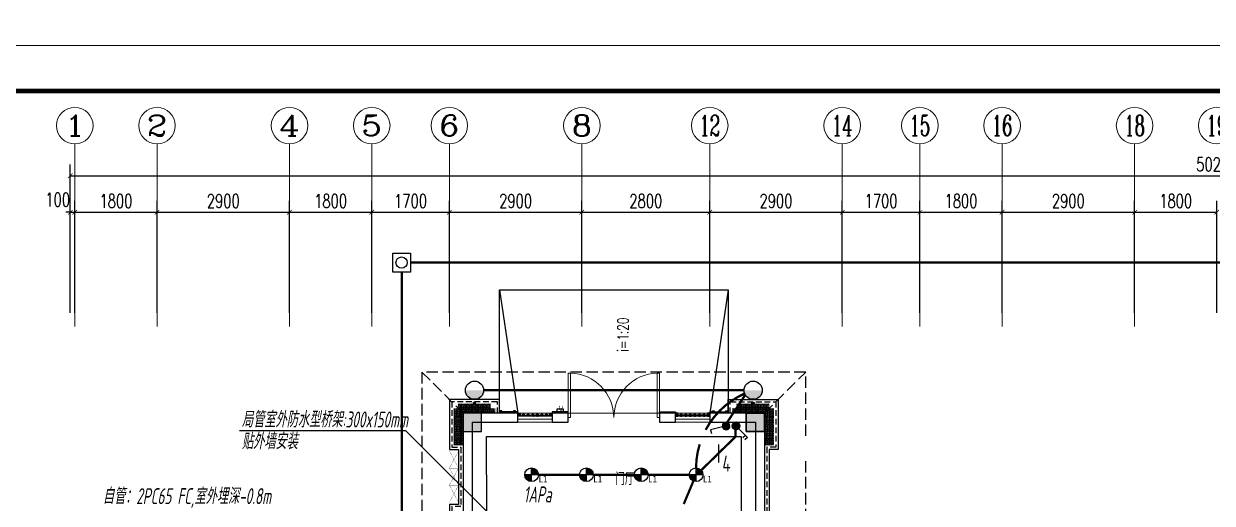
# Model space of a CAD drawing. Extents: x 3753737 to 4713801, y -857380 to 24339.
# Drawn here: x 4468131 to 4494149, y -699010 to -688502 of the extents above; entities that cross this region are included whole.
import ezdxf
from ezdxf.enums import TextEntityAlignment as Align

# ---------------------------------------------------------------- set-up
doc = ezdxf.new("R2010")
doc.units = 0
doc.header["$LTSCALE"] = 1000
doc.header["$MEASUREMENT"] = 0
doc.linetypes.add('DASH', pattern=[0.35, 0.25, -0.1])
doc.linetypes.add('HIDDEN', pattern=[0.375, 0.25, -0.125])
doc.layers.get('0').update_dxf_attribs({"linetype": 'CONTINUOUS'})
doc.layers.get('Defpoints').update_dxf_attribs({"linetype": 'CONTINUOUS'})
for name, color, linetype in [('!!DIM-动力', 7, 'CONTINUOUS'), ('!!电气', 1, 'CONTINUOUS'), ('A-EQPM-MECH', 191, 'CONTINUOUS'), ('A-标注', 1, 'CONTINUOUS'), ('DIM-照明', 7, 'CONTINUOUS'), ('E-天花灯具', 92, 'CONTINUOUS'), ('E-天花辅助2', 54, 'CONTINUOUS'), ('EQUIP-照明', 3, 'CONTINUOUS'), ('TEL_TEXT', 7, 'CONTINUOUS'), ('WALL', 252, 'CONTINUOUS'), ('WIRE-动力', 7, 'CONTINUOUS'), ('WIRE-照明', 2, 'CONTINUOUS'), ('修改标示', 212, 'CONTINUOUS'), ('卫生间', 6, 'CONTINUOUS'), ('看线', 185, 'CONTINUOUS'), ('立面', 73, 'CONTINUOUS'), ('立面-看线', 251, 'CONTINUOUS'), ('设备', 253, 'CONTINUOUS'), ('铝合金', 144, 'CONTINUOUS')]:
    doc.layers.add(name, color=color, linetype=linetype)
for name, color, linetype, lineweight in [('AXIS', 114, 'CONTINUOUS', 20), ('AXIS_TEXT', 7, 'CONTINUOUS', 20), ('PUB_HATCH', 8, 'CONTINUOUS', 9), ('PUB_TEXT', 7, 'CONTINUOUS', 20), ('WINDOW', 146, 'CONTINUOUS', 20), ('图框', 147, 'CONTINUOUS', 20)]:
    doc.layers.add(name, color=color, linetype=linetype, lineweight=lineweight)
doc.styles.add('_TCH_AXIS', font='COMPLEX', dxfattribs={"bigfont": 'GBCBIG'})
doc.styles.add('_TCH_DIM', font='SIMPLEX', dxfattribs={"bigfont": 'GBCBIG'})
doc.styles.add('_TCH_DIM_T3', font='SIMPLEX.shx', dxfattribs={"width": 0.705882, "bigfont": 'GBCBIG.shx'})
doc.styles.add('_TEL_DIM', font='SIMPLEX', dxfattribs={"width": 0.8, "height": 3.5, "bigfont": 'HZTXT'})
doc.styles.add('COMPLEX', font='COMPLEX')
doc.styles.add('HZTXT', font='gbeitc.shx', dxfattribs={"width": 0.8, "height": 400, "bigfont": 'hztxt.shx'})
doc.styles.get("Standard").update_dxf_attribs({"font": 'gbenor.shx', "bigfont": 'gbcbig.shx'})
doc.styles.add('黑体', font='simhei.ttf')
doc.linetypes.add('LED', pattern='A,0.5,-0.2,["LED",Standard,S=0.2,R=0,X=-0.2,Y=-0.1],-0.2', length=0.9)
doc.dimstyles.new('_TCH_ARCH&&100', dxfattribs={"dimtxt": 297.5, "dimasz": 100, "dimexe": 250, "dimexo": 300, "dimgap": 100, "dimtad": 1, "dimdec": 0, "dimzin": 0, "dimdsep": 46, "dimtxsty": '_TCH_DIM_T3', "dimblk": 'ARCHTICK', "dimcen": 0.09, "dimclrt": 7, "dimazin": 2, "dimtfac": 1, "dimtdec": 0, "dimtix": 1, "dimtmove": 2, "dimatfit": 3, "dimfxl": 1, "dimtolj": 1, "dimtzin": 0, "dimarcsym": 0})
pattern_1 = [(45, (-879550.0308, -779765.5013), (-2.24506403, 2.24506403), [])]
pattern_2 = [(45, (-879750.0308, -780835.0008), (-2.24506403, 2.24506403), [])]
pattern_3 = [(45, (-691492.517, -939480.5144), (-2.24506403, 2.24506403), [])]
pattern_4 = [(45, (-691392.517, -939480.5153), (-2.24506403, 2.24506403), [])]
pattern_5 = [(45, (-691292.517, -939480.5162), (-2.24506403, 2.24506403), [])]
pattern_6 = [(45, (-691192.517, -939480.517), (-2.24506403, 2.24506403), [])]
pattern_7 = [(45, (-691092.517, -939480.518), (-2.24506403, 2.24506403), [])]
pattern_8 = [(45, (-690992.517, -939480.519), (-2.24506403, 2.24506403), [])]
pattern_9 = [(45, (-691602.5177, -939480.5138), (-2.24506403, 2.24506403), [])]
pattern_10 = [(45, (-690902.5144, -939480.51), (-2.24506403, 2.24506403), [])]
pattern_11 = [(0, (-420517.216, -516416.725), (30.95625, 17.872595), [20.6375, -41.275]), (120, (-420517.216, -516416.725), (-30.9562463, 17.8726014), [20.6375, -41.275]), (60, (-420517.216, -516416.725), (3.7e-06, 35.7451964), [-41.275, 20.6375])]
pattern_12 = [(45, (-691542.282, -939480.3315), (-2.24506403, 2.24506403), [])]

# ---------------------------------------------------------------- blocks, each defined once
blk = doc.blocks.new('A$C148B7D8E')
at = {"layer": '卫生间', "color": 252, "linetype": 'DASH'}
for p, q in [((7700, 15400), (8600, 14500)), ((15200, 14500), (16100, 15400)), ((7300, 10800), (8200, 9900)), ((7700, 10800), (8600, 9900)), ((15200, 9900), (16100, 10800)), ((17000, 9900), (17900, 10800)), ((900, 10000), (1800, 9100)), ((7300, 10000), (8200, 9100)), ((17900, 10000), (17000, 9100)), ((24300, 10000), (23400, 9100)), ((-900, 9000), (0, 8100)), ((900, 9000), (1800, 8100)), ((24300, 9000), (23400, 8100)), ((-900, -900), (0, 0)), ((1750, -900), (2650, 0)), ((22550, 0), (23450, -900)), ((2650, -1200), (1750, -2100)), ((22550, -1200), (23450, -2100))]:
    blk.add_line(p, q, dxfattribs=at)
for points in [[(16100, 14000), (16100, 15400), (7700, 15400), (7700, 10800), (7300, 10800), (7300, 10000), (900, 10000), (900, 9000), (-900, 9000), (-900, -900), (1750, -900), (1750, -2100), (23450, -2100), (23450, -900), (25100, -900)], [(25100, 9000), (24300, 9000), (24300, 10000), (17900, 10000), (17900, 10800), (16100, 10800), (16100, 12200)]]:
    blk.add_lwpolyline(points, dxfattribs=at)
blk = doc.blocks.new('A$C028C60F5')
at = {"color": 252}
blk.add_lwpolyline([(400, 0), (0, 0), (0, -400), (400, -400)], close=True, dxfattribs=at)
at = {"layer": 'PUB_HATCH', "color": 252}
blk.add_solid([(0, -400), (400, -400), (0, 0), (400, 0)], dxfattribs=at)
blk = doc.blocks.new('A$C7D502F78')
at = {"layer": '修改标示', "ltscale": 2}
blk.add_lwpolyline([(-151, 197), (-11, 197), (-11, 142), (-151, 142)], close=True, dxfattribs=at)
at = {"layer": 'PUB_TEXT', "width": 0.6}
blk.add_text('V', height=175, dxfattribs=at).set_placement((-147, 99))
blk = doc.blocks.new('A$C3EFA6995')
for p in [(9700, 100), (9700, -2400), (15900, -2400)]:
    blk.add_blockref('A$C028C60F5', p)
at = {"xscale": -1}
blk.add_blockref('A$C028C60F5', (16300, 100), dxfattribs=at)
blk = doc.blocks.new('_ArchTick')
at = {"color": 0, "linetype": 'ByBlock', "const_width": 0.15}
blk.add_lwpolyline([(-0.5, -0.5), (0.5, 0.5)], dxfattribs=at)
blk = doc.blocks.new('*D607')
at = {"layer": 'AXIS', "color": 0, "lineweight": -2, "transparency": 16777216}
for p, q in [((-100, 17800), (-100, 21050)), ((50100, 17800), (50100, 21050)), ((-100, 20800), (50100, 20800))]:
    blk.add_line(p, q, dxfattribs=at)
at = {"layer": 'Defpoints', "color": 0, "transparency": 16777216}
for p in [(50100, 20800), (-100, 17500), (50100, 17500)]:
    blk.add_point(p, dxfattribs=at)
at = {"layer": 'AXIS', "color": 0, "lineweight": -2, "transparency": 16777216, "xscale": 100, "yscale": 100, "zscale": 100, "rotation": 180}
blk.add_blockref('_ArchTick', (-100, 20800), dxfattribs=at)
at = {"layer": 'AXIS', "color": 0, "lineweight": -2, "transparency": 16777216, "xscale": 100, "yscale": 100, "zscale": 100}
blk.add_blockref('_ArchTick', (50100, 20800), dxfattribs=at)
at = {"layer": 'AXIS', "color": 7, "transparency": 16777216, "insert": (25000, 21049), "char_height": 297.5, "attachment_point": 5, "style": '_TCH_DIM_T3'}
blk.add_mtext('\\A1;50200', dxfattribs=at)
blk = doc.blocks.new('*D608')
at = {"layer": 'AXIS', "color": 0, "lineweight": -2, "transparency": 16777216}
for p, q in [((-100, 17800), (-100, 20250)), ((0, 17800), (0, 20250)), ((-100, 20000), (-200, 20000)), ((-100, 20000), (0, 20000)), ((0, 20000), (100, 20000))]:
    blk.add_line(p, q, dxfattribs=at)
at = {"layer": 'Defpoints', "color": 0, "transparency": 16777216}
for p in [(0, 20000), (-100, 17500), (0, 17500)]:
    blk.add_point(p, dxfattribs=at)
at = {"layer": 'AXIS', "color": 0, "lineweight": -2, "transparency": 16777216, "xscale": 100, "yscale": 100, "zscale": 100}
blk.add_blockref('_ArchTick', (-100, 20000), dxfattribs=at)
at = {"layer": 'AXIS', "color": 0, "lineweight": -2, "transparency": 16777216, "xscale": 100, "yscale": 100, "zscale": 100, "rotation": 180}
blk.add_blockref('_ArchTick', (0, 20000), dxfattribs=at)
at = {"layer": 'AXIS', "color": 7, "transparency": 16777216, "insert": (-375, 20275), "char_height": 297.5, "attachment_point": 5, "style": '_TCH_DIM_T3'}
blk.add_mtext('\\A1;100', dxfattribs=at)
blk = doc.blocks.new('*D609')
at = {"layer": 'AXIS', "color": 0, "lineweight": -2, "transparency": 16777216}
for p, q in [((0, 17800), (0, 20250)), ((1800, 17800), (1800, 20250)), ((0, 20000), (1800, 20000))]:
    blk.add_line(p, q, dxfattribs=at)
at = {"layer": 'Defpoints', "color": 0, "transparency": 16777216}
for p in [(1800, 20000), (0, 17500), (1800, 17500)]:
    blk.add_point(p, dxfattribs=at)
at = {"layer": 'AXIS', "color": 0, "lineweight": -2, "transparency": 16777216, "xscale": 100, "yscale": 100, "zscale": 100, "rotation": 180}
blk.add_blockref('_ArchTick', (0, 20000), dxfattribs=at)
at = {"layer": 'AXIS', "color": 0, "lineweight": -2, "transparency": 16777216, "xscale": 100, "yscale": 100, "zscale": 100}
blk.add_blockref('_ArchTick', (1800, 20000), dxfattribs=at)
at = {"layer": 'AXIS', "color": 7, "transparency": 16777216, "insert": (900, 20249), "char_height": 297.5, "attachment_point": 5, "style": '_TCH_DIM_T3'}
blk.add_mtext('\\A1;1800', dxfattribs=at)
blk = doc.blocks.new('*D610')
at = {"layer": 'AXIS', "color": 0, "lineweight": -2, "transparency": 16777216}
for p, q in [((1800, 17800), (1800, 20250)), ((4700, 17800), (4700, 20250)), ((1800, 20000), (4700, 20000))]:
    blk.add_line(p, q, dxfattribs=at)
at = {"layer": 'Defpoints', "color": 0, "transparency": 16777216}
for p in [(4700, 20000), (1800, 17500), (4700, 17500)]:
    blk.add_point(p, dxfattribs=at)
at = {"layer": 'AXIS', "color": 0, "lineweight": -2, "transparency": 16777216, "xscale": 100, "yscale": 100, "zscale": 100, "rotation": 180}
blk.add_blockref('_ArchTick', (1800, 20000), dxfattribs=at)
at = {"layer": 'AXIS', "color": 0, "lineweight": -2, "transparency": 16777216, "xscale": 100, "yscale": 100, "zscale": 100}
blk.add_blockref('_ArchTick', (4700, 20000), dxfattribs=at)
at = {"layer": 'AXIS', "color": 7, "transparency": 16777216, "insert": (3250, 20249), "char_height": 297.5, "attachment_point": 5, "style": '_TCH_DIM_T3'}
blk.add_mtext('\\A1;2900', dxfattribs=at)
blk = doc.blocks.new('*D611')
at = {"layer": 'AXIS', "color": 0, "lineweight": -2, "transparency": 16777216}
for p, q in [((4700, 17800), (4700, 20250)), ((6500, 17800), (6500, 20250)), ((4700, 20000), (6500, 20000))]:
    blk.add_line(p, q, dxfattribs=at)
at = {"layer": 'Defpoints', "color": 0, "transparency": 16777216}
for p in [(6500, 20000), (4700, 17500), (6500, 17500)]:
    blk.add_point(p, dxfattribs=at)
at = {"layer": 'AXIS', "color": 0, "lineweight": -2, "transparency": 16777216, "xscale": 100, "yscale": 100, "zscale": 100, "rotation": 180}
blk.add_blockref('_ArchTick', (4700, 20000), dxfattribs=at)
at = {"layer": 'AXIS', "color": 0, "lineweight": -2, "transparency": 16777216, "xscale": 100, "yscale": 100, "zscale": 100}
blk.add_blockref('_ArchTick', (6500, 20000), dxfattribs=at)
at = {"layer": 'AXIS', "color": 7, "transparency": 16777216, "insert": (5600, 20249), "char_height": 297.5, "attachment_point": 5, "style": '_TCH_DIM_T3'}
blk.add_mtext('\\A1;1800', dxfattribs=at)
blk = doc.blocks.new('*D612')
at = {"layer": 'AXIS', "color": 0, "lineweight": -2, "transparency": 16777216}
for p, q in [((6500, 17800), (6500, 20250)), ((8200, 17800), (8200, 20250)), ((6500, 20000), (8200, 20000))]:
    blk.add_line(p, q, dxfattribs=at)
at = {"layer": 'Defpoints', "color": 0, "transparency": 16777216}
for p in [(8200, 20000), (6500, 17500), (8200, 17500)]:
    blk.add_point(p, dxfattribs=at)
at = {"layer": 'AXIS', "color": 0, "lineweight": -2, "transparency": 16777216, "xscale": 100, "yscale": 100, "zscale": 100, "rotation": 180}
blk.add_blockref('_ArchTick', (6500, 20000), dxfattribs=at)
at = {"layer": 'AXIS', "color": 0, "lineweight": -2, "transparency": 16777216, "xscale": 100, "yscale": 100, "zscale": 100}
blk.add_blockref('_ArchTick', (8200, 20000), dxfattribs=at)
at = {"layer": 'AXIS', "color": 7, "transparency": 16777216, "insert": (7350, 20249), "char_height": 297.5, "attachment_point": 5, "style": '_TCH_DIM_T3'}
blk.add_mtext('\\A1;1700', dxfattribs=at)
blk = doc.blocks.new('*D613')
at = {"layer": 'AXIS', "color": 0, "lineweight": -2, "transparency": 16777216}
for p, q in [((8200, 17800), (8200, 20250)), ((11100, 17800), (11100, 20250)), ((8200, 20000), (11100, 20000))]:
    blk.add_line(p, q, dxfattribs=at)
at = {"layer": 'Defpoints', "color": 0, "transparency": 16777216}
for p in [(11100, 20000), (8200, 17500), (11100, 17500)]:
    blk.add_point(p, dxfattribs=at)
at = {"layer": 'AXIS', "color": 0, "lineweight": -2, "transparency": 16777216, "xscale": 100, "yscale": 100, "zscale": 100, "rotation": 180}
blk.add_blockref('_ArchTick', (8200, 20000), dxfattribs=at)
at = {"layer": 'AXIS', "color": 0, "lineweight": -2, "transparency": 16777216, "xscale": 100, "yscale": 100, "zscale": 100}
blk.add_blockref('_ArchTick', (11100, 20000), dxfattribs=at)
at = {"layer": 'AXIS', "color": 7, "transparency": 16777216, "insert": (9650, 20249), "char_height": 297.5, "attachment_point": 5, "style": '_TCH_DIM_T3'}
blk.add_mtext('\\A1;2900', dxfattribs=at)
blk = doc.blocks.new('*D614')
at = {"layer": 'AXIS', "color": 0, "lineweight": -2, "transparency": 16777216}
for p, q in [((11100, 17800), (11100, 20250)), ((13900, 17800), (13900, 20250)), ((11100, 20000), (13900, 20000))]:
    blk.add_line(p, q, dxfattribs=at)
at = {"layer": 'Defpoints', "color": 0, "transparency": 16777216}
for p in [(13900, 20000), (11100, 17500), (13900, 17500)]:
    blk.add_point(p, dxfattribs=at)
at = {"layer": 'AXIS', "color": 0, "lineweight": -2, "transparency": 16777216, "xscale": 100, "yscale": 100, "zscale": 100, "rotation": 180}
blk.add_blockref('_ArchTick', (11100, 20000), dxfattribs=at)
at = {"layer": 'AXIS', "color": 0, "lineweight": -2, "transparency": 16777216, "xscale": 100, "yscale": 100, "zscale": 100}
blk.add_blockref('_ArchTick', (13900, 20000), dxfattribs=at)
at = {"layer": 'AXIS', "color": 7, "transparency": 16777216, "insert": (12500, 20249), "char_height": 297.5, "attachment_point": 5, "style": '_TCH_DIM_T3'}
blk.add_mtext('\\A1;2800', dxfattribs=at)
blk = doc.blocks.new('*D615')
at = {"layer": 'AXIS', "color": 0, "lineweight": -2, "transparency": 16777216}
for p, q in [((13900, 17800), (13900, 20250)), ((16800, 17800), (16800, 20250)), ((13900, 20000), (16800, 20000))]:
    blk.add_line(p, q, dxfattribs=at)
at = {"layer": 'Defpoints', "color": 0, "transparency": 16777216}
for p in [(16800, 20000), (13900, 17500), (16800, 17500)]:
    blk.add_point(p, dxfattribs=at)
at = {"layer": 'AXIS', "color": 0, "lineweight": -2, "transparency": 16777216, "xscale": 100, "yscale": 100, "zscale": 100, "rotation": 180}
blk.add_blockref('_ArchTick', (13900, 20000), dxfattribs=at)
at = {"layer": 'AXIS', "color": 0, "lineweight": -2, "transparency": 16777216, "xscale": 100, "yscale": 100, "zscale": 100}
blk.add_blockref('_ArchTick', (16800, 20000), dxfattribs=at)
at = {"layer": 'AXIS', "color": 7, "transparency": 16777216, "insert": (15350, 20249), "char_height": 297.5, "attachment_point": 5, "style": '_TCH_DIM_T3'}
blk.add_mtext('\\A1;2900', dxfattribs=at)
blk = doc.blocks.new('*D616')
at = {"layer": 'AXIS', "color": 0, "lineweight": -2, "transparency": 16777216}
for p, q in [((16800, 17800), (16800, 20250)), ((18500, 17800), (18500, 20250)), ((16800, 20000), (18500, 20000))]:
    blk.add_line(p, q, dxfattribs=at)
at = {"layer": 'Defpoints', "color": 0, "transparency": 16777216}
for p in [(18500, 20000), (16800, 17500), (18500, 17500)]:
    blk.add_point(p, dxfattribs=at)
at = {"layer": 'AXIS', "color": 0, "lineweight": -2, "transparency": 16777216, "xscale": 100, "yscale": 100, "zscale": 100, "rotation": 180}
blk.add_blockref('_ArchTick', (16800, 20000), dxfattribs=at)
at = {"layer": 'AXIS', "color": 0, "lineweight": -2, "transparency": 16777216, "xscale": 100, "yscale": 100, "zscale": 100}
blk.add_blockref('_ArchTick', (18500, 20000), dxfattribs=at)
at = {"layer": 'AXIS', "color": 7, "transparency": 16777216, "insert": (17650, 20249), "char_height": 297.5, "attachment_point": 5, "style": '_TCH_DIM_T3'}
blk.add_mtext('\\A1;1700', dxfattribs=at)
blk = doc.blocks.new('*D617')
at = {"layer": 'AXIS', "color": 0, "lineweight": -2, "transparency": 16777216}
for p, q in [((18500, 17800), (18500, 20250)), ((20300, 17800), (20300, 20250)), ((18500, 20000), (20300, 20000))]:
    blk.add_line(p, q, dxfattribs=at)
at = {"layer": 'Defpoints', "color": 0, "transparency": 16777216}
for p in [(20300, 20000), (18500, 17500), (20300, 17500)]:
    blk.add_point(p, dxfattribs=at)
at = {"layer": 'AXIS', "color": 0, "lineweight": -2, "transparency": 16777216, "xscale": 100, "yscale": 100, "zscale": 100, "rotation": 180}
blk.add_blockref('_ArchTick', (18500, 20000), dxfattribs=at)
at = {"layer": 'AXIS', "color": 0, "lineweight": -2, "transparency": 16777216, "xscale": 100, "yscale": 100, "zscale": 100}
blk.add_blockref('_ArchTick', (20300, 20000), dxfattribs=at)
at = {"layer": 'AXIS', "color": 7, "transparency": 16777216, "insert": (19400, 20249), "char_height": 297.5, "attachment_point": 5, "style": '_TCH_DIM_T3'}
blk.add_mtext('\\A1;1800', dxfattribs=at)
blk = doc.blocks.new('*D618')
at = {"layer": 'AXIS', "color": 0, "lineweight": -2, "transparency": 16777216}
for p, q in [((20300, 17800), (20300, 20250)), ((23200, 17800), (23200, 20250)), ((20300, 20000), (23200, 20000))]:
    blk.add_line(p, q, dxfattribs=at)
at = {"layer": 'Defpoints', "color": 0, "transparency": 16777216}
for p in [(23200, 20000), (20300, 17500), (23200, 17500)]:
    blk.add_point(p, dxfattribs=at)
at = {"layer": 'AXIS', "color": 0, "lineweight": -2, "transparency": 16777216, "xscale": 100, "yscale": 100, "zscale": 100, "rotation": 180}
blk.add_blockref('_ArchTick', (20300, 20000), dxfattribs=at)
at = {"layer": 'AXIS', "color": 0, "lineweight": -2, "transparency": 16777216, "xscale": 100, "yscale": 100, "zscale": 100}
blk.add_blockref('_ArchTick', (23200, 20000), dxfattribs=at)
at = {"layer": 'AXIS', "color": 7, "transparency": 16777216, "insert": (21750, 20249), "char_height": 297.5, "attachment_point": 5, "style": '_TCH_DIM_T3'}
blk.add_mtext('\\A1;2900', dxfattribs=at)
blk = doc.blocks.new('*D619')
at = {"layer": 'AXIS', "color": 0, "lineweight": -2, "transparency": 16777216}
for p, q in [((23200, 17800), (23200, 20250)), ((25000, 17800), (25000, 20250)), ((23200, 20000), (25000, 20000))]:
    blk.add_line(p, q, dxfattribs=at)
at = {"layer": 'Defpoints', "color": 0, "transparency": 16777216}
for p in [(25000, 20000), (23200, 17500), (25000, 17500)]:
    blk.add_point(p, dxfattribs=at)
at = {"layer": 'AXIS', "color": 0, "lineweight": -2, "transparency": 16777216, "xscale": 100, "yscale": 100, "zscale": 100, "rotation": 180}
blk.add_blockref('_ArchTick', (23200, 20000), dxfattribs=at)
at = {"layer": 'AXIS', "color": 0, "lineweight": -2, "transparency": 16777216, "xscale": 100, "yscale": 100, "zscale": 100}
blk.add_blockref('_ArchTick', (25000, 20000), dxfattribs=at)
at = {"layer": 'AXIS', "color": 7, "transparency": 16777216, "insert": (24100, 20249), "char_height": 297.5, "attachment_point": 5, "style": '_TCH_DIM_T3'}
blk.add_mtext('\\A1;1800', dxfattribs=at)
blk = doc.blocks.new('_AXISO')
blk.add_circle((0, 0), 0.5)
at = {"layer": 'AXIS_TEXT', "style": 'COMPLEX', "width": 1.041667}
blk.add_attdef('A', text='', height=0.56, dxfattribs=at).set_placement((-0.25, -0.28), (0.25, -0.28), align=Align.FIT)
blk = doc.blocks.new('$WINLIB2D$00000001')
at = {"color": 0}
for points in [[(-0.5, 0.5), (-0.5, -0.5)], [(-0.5, 0.5), (0.5, 0.5)], [(0.5, -0.5), (0.5, 0.5)], [(0.5, 0.167), (-0.5, 0.167)], [(0.5, -0.167), (-0.5, -0.167)], [(-0.5, -0.5), (0.5, -0.5)]]:
    blk.add_lwpolyline(points, dxfattribs=at)
blk = doc.blocks.new('$DorLib2D$00000002')
for p, q in [((-0.5, 0), (-0.5, 0.4875)), ((-0.475, 0.4875), (-0.5, 0.4875)), ((-0.475, 0), (-0.475, 0.4875)), ((0.475, 0), (0.475, 0.4875)), ((0.475, 0.4875), (0.5, 0.4875)), ((0.5, 0), (0.5, 0.4875)), ((-0.5, 0), (-0.475, 0)), ((0.5, 0), (0.475, 0))]:
    blk.add_line(p, q)
at = {"lineweight": 13}
for centre, start, end in [((-0.4875, 0), 0, 88.53072), ((0.4875, 0), 91.46928, 180)]:
    blk.add_arc(centre, 0.4875, start, end, dxfattribs=at)
blk = doc.blocks.new('dfgdsgsdg')
at = {"layer": '!!DIM-动力'}
blk.add_lwpolyline([(1783913, 547079), (1784300, 547079), (1784300, 546668), (1783913, 546668)], close=True, dxfattribs=at)
blk.add_circle((1784105, 546875), 124, dxfattribs=at)
blk = doc.blocks.new('$equip$00001151')
blk.add_circle((0, 0.5), 0.5)
for points in [[(0.433, 0.25), (-0.433, 0.25), (0.5, 0.5), (-0.5, 0.5)], [(0.25, 0.067), (-0.25, 0.067), (0.433, 0.25), (-0.433, 0.25)], [(0, 0), (0, 0), (0.25, 0.067), (-0.25, 0.067)]]:
    blk.add_solid(points)
at = {"flags": 9}
blk.add_attdef('A', (0, 0), '', height=0.00002, dxfattribs=at)
blk = doc.blocks.new('DFADS')
at = {"layer": 'A-标注'}
h = blk.add_hatch(color=251, dxfattribs=at)
h.paths.add_polyline_path([(3405.6, 358.3), (3411.6, 358.3, 0.414214), (3405.6, 364.3)])
h.paths.add_polyline_path([(3399.6, 358.3, 0.414214), (3405.6, 352.3), (3405.6, 358.3)])
at = {"layer": 'A-标注', "color": 92}
for p, q in [((3405.6, 352.3), (3405.6, 364.3)), ((3411.6, 358.3), (3399.6, 358.3))]:
    blk.add_line(p, q, dxfattribs=at)
blk.add_circle((3405.6, 358.3), 6, dxfattribs=at)
at = {"layer": 'A-标注', "color": 3, "style": '黑体'}
blk.add_text('L1', height=5.76, dxfattribs=at).set_placement((3411.6, 351.7))
blk = doc.blocks.new('$equip$00001963')
for p, q in [((0.147, 0.356), (0.625, 0.833)), ((0.512, 0.72), (0.653, 0.579)), ((0.625, 0.833), (0.766, 0.692))]:
    blk.add_line(p, q)
blk.add_circle((0, 0.208), 0.208)
for p in [(-0.208, 0.208), (0, 0.417), (0, 0), (0.208, 0.208)]:
    blk.add_point(p)
for points in [[(-0.18, 0.313), (0.18, 0.313), (-0.208, 0.208), (0.208, 0.208)], [(-0.18, 0.104), (0.18, 0.104), (-0.208, 0.208), (0.208, 0.208)], [(-0.104, 0.389), (0.104, 0.389), (-0.18, 0.313), (0.18, 0.313)], [(-0.104, 0.028), (0.104, 0.028), (-0.18, 0.104), (0.18, 0.104)], [(0, 0.417), (0, 0.417), (-0.104, 0.389), (0.104, 0.389)], [(0, 0), (0, 0), (-0.104, 0.028), (0.104, 0.028)]]:
    blk.add_solid(points)
at = {"layer": 'TEL_TEXT', "style": '_TEL_DIM', "flags": 1}
blk.add_attdef('A', text='', height=0.00002, dxfattribs=at).set_placement((0, 0), align=Align.MIDDLE_CENTER)
blk = doc.blocks.new('$equip$00001962')
for p, q in [((0.147, 0.356), (0.625, 0.833)), ((0.625, 0.833), (0.766, 0.692))]:
    blk.add_line(p, q)
blk.add_circle((0, 0.208), 0.208)
for p in [(-0.208, 0.208), (0, 0.417), (0, 0), (0.208, 0.208)]:
    blk.add_point(p)
for points in [[(-0.18, 0.313), (0.18, 0.313), (-0.208, 0.208), (0.208, 0.208)], [(-0.18, 0.104), (0.18, 0.104), (-0.208, 0.208), (0.208, 0.208)], [(-0.104, 0.389), (0.104, 0.389), (-0.18, 0.313), (0.18, 0.313)], [(-0.104, 0.028), (0.104, 0.028), (-0.18, 0.104), (0.18, 0.104)], [(0, 0.417), (0, 0.417), (-0.104, 0.389), (0.104, 0.389)], [(0, 0), (0, 0), (-0.104, 0.028), (0.104, 0.028)]]:
    blk.add_solid(points)
at = {"layer": 'TEL_TEXT', "style": '_TEL_DIM', "flags": 1}
blk.add_attdef('A', text='', height=0.00002, dxfattribs=at).set_placement((0, 0), align=Align.MIDDLE_CENTER)
blk = doc.blocks.new('$TelecSys$00000095')
blk.add_line((0.4, 0.4), (-0.4, -0.4))
at = {"width": 0.8}
blk.add_attdef('N', text='', height=1, dxfattribs=at).set_placement((-0.017, 1.056), align=Align.MIDDLE)
blk = doc.blocks.new('A$C5F341E43')
at = {"layer": '立面'}
h = blk.add_hatch(dxfattribs=at)
h.set_pattern_fill('ANSI31', color=252, scale=2)
h.set_pattern_definition(pattern_1)
h.paths.add_polyline_path([(8725.3, 15800), (8775.3, 15800), (8775.3, 15830), (8725.3, 15830)])
h = blk.add_hatch(dxfattribs=at)
h.set_pattern_fill('ANSI31', color=252, scale=2)
h.set_pattern_definition(pattern_12)
h.paths.add_polyline_path([(9300.2, 15600.1), (9700, 15600.1), (9700, 15630.1), (9650, 15630.1), (9650, 15650.2), (9600, 15650.2), (9600, 15630.2), (9350.1, 15630), (9350, 15650.2), (9300.2, 15650.2)])
h.paths.add_polyline_path([(9310.2, 15600.1), (9690, 15600.1), (9690, 15620.1), (9640, 15620.1), (9640, 15640.2), (9610, 15640.2), (9610, 15620.2), (9340.2, 15620), (9340, 15640.2), (9310.2, 15640.2)])
h = blk.add_hatch(dxfattribs=at)
h.set_pattern_fill('ANSI31', color=252, scale=2)
h.set_pattern_definition(pattern_2)
edge = h.paths.add_edge_path()
edge.add_line((10450, 15600), (10460, 15600))
edge.add_line((10460, 15600), (10460, 15620))
edge.add_line((10460, 15620), (10790, 15620))
edge.add_line((10790, 15620), (10790, 15600.1))
edge.add_line((10790, 15600.1), (10800, 15600))
edge.add_line((10800, 15600), (10800, 15630))
edge.add_line((10800, 15630), (10450, 15630))
edge.add_line((10450, 15630), (10450, 15600))
h = blk.add_hatch(dxfattribs=at)
h.set_pattern_fill('ANSI31', color=252, scale=2)
h.set_pattern_definition(pattern_2)
edge = h.paths.add_edge_path()
edge.add_line((13150, 15600), (13140, 15600))
edge.add_line((13140, 15600), (13140, 15620))
edge.add_line((13140, 15620), (12810, 15620))
edge.add_line((12810, 15620), (12810, 15600.1))
edge.add_line((12810, 15600.1), (12800, 15600))
edge.add_line((12800, 15600), (12800, 15630))
edge.add_line((12800, 15630), (13150, 15630))
edge.add_line((13150, 15630), (13150, 15600))
h = blk.add_hatch(dxfattribs=at)
h.set_pattern_fill('ANSI31', color=252, scale=2)
h.set_pattern_definition(pattern_12)
h.paths.add_polyline_path([(14299.8, 15600.1), (13900.1, 15600.1), (13900.1, 15630.1), (13950.1, 15630.1), (13950.1, 15650.2), (14000.1, 15650.2), (14000.1, 15630.2), (14249.9, 15630), (14250.1, 15650.2), (14299.8, 15650.2)])
h.paths.add_polyline_path([(14289.8, 15600.1), (13910.1, 15600.1), (13910.1, 15620.1), (13960.1, 15620.1), (13960.1, 15640.2), (13990.1, 15640.2), (13990.1, 15620.2), (14259.8, 15620), (14260, 15640.2), (14289.8, 15640.2)])
h = blk.add_hatch(dxfattribs=at)
h.set_pattern_fill('ANSI31', color=252, scale=2)
h.set_pattern_definition(pattern_1)
h.paths.add_polyline_path([(14874.7, 15800), (14824.7, 15800), (14824.7, 15830), (14874.7, 15830)])
h = blk.add_hatch(dxfattribs=at)
h.set_pattern_fill('ANSI31', color=252, scale=2)
h.set_pattern_definition(pattern_9)
h.paths.add_polyline_path([(9700, 15600), (9750, 15600), (9750, 15533.3), (9700, 15533.3)])
h = blk.add_hatch(dxfattribs=at)
h.set_pattern_fill('ANSI31', color=252, scale=2)
h.set_pattern_definition(pattern_3)
h.paths.add_polyline_path([(9810, 15573), (9840, 15573), (9840, 15533.3), (9810, 15533.3)])
h = blk.add_hatch(dxfattribs=at)
h.set_pattern_fill('ANSI31', color=252, scale=2)
h.set_pattern_definition(pattern_4)
h.paths.add_polyline_path([(9910, 15573), (9940, 15573), (9940, 15533.3), (9910, 15533.3)])
h = blk.add_hatch(dxfattribs=at)
h.set_pattern_fill('ANSI31', color=252, scale=2)
h.set_pattern_definition(pattern_5)
h.paths.add_polyline_path([(10010, 15573), (10040, 15573), (10040, 15533.3), (10010, 15533.3)])
h = blk.add_hatch(dxfattribs=at)
h.set_pattern_fill('ANSI31', color=252, scale=2)
h.set_pattern_definition(pattern_6)
h.paths.add_polyline_path([(10110, 15573), (10140, 15573), (10140, 15533.3), (10110, 15533.3)])
h = blk.add_hatch(dxfattribs=at)
h.set_pattern_fill('ANSI31', color=252, scale=2)
h.set_pattern_definition(pattern_7)
h.paths.add_polyline_path([(10210, 15573), (10240, 15573), (10240, 15533.3), (10210, 15533.3)])
h = blk.add_hatch(dxfattribs=at)
h.set_pattern_fill('ANSI31', color=252, scale=2)
h.set_pattern_definition(pattern_8)
h.paths.add_polyline_path([(10310, 15573), (10340, 15573), (10340, 15533.3), (10310, 15533.3)])
h = blk.add_hatch(dxfattribs=at)
h.set_pattern_fill('ANSI31', color=252, scale=2)
h.set_pattern_definition(pattern_10)
h.paths.add_polyline_path([(10400, 15600), (10450, 15600), (10450, 15533.3), (10400, 15533.3)])
h = blk.add_hatch(dxfattribs=at)
h.set_pattern_fill('ANSI31', color=252, scale=2)
h.set_pattern_definition(pattern_10)
h.paths.add_polyline_path([(13200, 15600), (13150, 15600), (13150, 15533.3), (13200, 15533.3)])
h = blk.add_hatch(dxfattribs=at)
h.set_pattern_fill('ANSI31', color=252, scale=2)
h.set_pattern_definition(pattern_8)
h.paths.add_polyline_path([(13290, 15573), (13260, 15573), (13260, 15533.3), (13290, 15533.3)])
h = blk.add_hatch(dxfattribs=at)
h.set_pattern_fill('ANSI31', color=252, scale=2)
h.set_pattern_definition(pattern_7)
h.paths.add_polyline_path([(13390, 15573), (13360, 15573), (13360, 15533.3), (13390, 15533.3)])
h = blk.add_hatch(dxfattribs=at)
h.set_pattern_fill('ANSI31', color=252, scale=2)
h.set_pattern_definition(pattern_6)
h.paths.add_polyline_path([(13490, 15573), (13460, 15573), (13460, 15533.3), (13490, 15533.3)])
h = blk.add_hatch(dxfattribs=at)
h.set_pattern_fill('ANSI31', color=252, scale=2)
h.set_pattern_definition(pattern_5)
h.paths.add_polyline_path([(13590, 15573), (13560, 15573), (13560, 15533.3), (13590, 15533.3)])
h = blk.add_hatch(dxfattribs=at)
h.set_pattern_fill('ANSI31', color=252, scale=2)
h.set_pattern_definition(pattern_4)
h.paths.add_polyline_path([(13690, 15573), (13660, 15573), (13660, 15533.3), (13690, 15533.3)])
h = blk.add_hatch(dxfattribs=at)
h.set_pattern_fill('ANSI31', color=252, scale=2)
h.set_pattern_definition(pattern_3)
h.paths.add_polyline_path([(13790, 15573), (13760, 15573), (13760, 15533.3), (13790, 15533.3)])
h = blk.add_hatch(dxfattribs=at)
h.set_pattern_fill('ANSI31', color=252, scale=2)
h.set_pattern_definition(pattern_9)
h.paths.add_polyline_path([(13900, 15600), (13850, 15600), (13850, 15533.3), (13900, 15533.3)])
at = {"layer": '立面-看线'}
h = blk.add_hatch(dxfattribs=at)
h.set_pattern_fill('HONEY', color=252, scale=13)
h.set_pattern_definition(pattern_11)
h.paths.add_polyline_path([(9100.3, 15700), (9100.3, 15800), (8400.3, 15800), (8400.3, 15700), (8300.3, 15700), (8300.3, 14900), (8500, 14900), (8500, 15600), (9199.4, 15600), (9199.4, 15700)])
h = blk.add_hatch(dxfattribs=at)
h.set_pattern_fill('HONEY', color=252, scale=13)
h.set_pattern_definition(pattern_11)
h.paths.add_polyline_path([(14499.7, 15700), (14499.7, 15800), (15199.7, 15800), (15199.7, 15700), (15299.7, 15700), (15299.7, 14900), (15100, 14900), (15100, 15600), (14400.6, 15600), (14400.6, 15700)])
at = {"color": 252, "const_width": 8}
for points in [[(8500, 14900), (8300.3, 14900), (8300.3, 15700), (8400.3, 15700), (8400.3, 15800), (8690.3, 15800), (8690.3, 15800), (8810.3, 15800), (8810.3, 15800), (9100.3, 15800), (9100.3, 15700), (9200.3, 15700), (9200.3, 15600)], [(15100, 14900), (15299.7, 14900), (15299.7, 15700), (15199.7, 15700), (15199.7, 15800), (14909.7, 15800), (14909.7, 15800), (14789.7, 15800), (14789.7, 15800), (14499.7, 15800), (14499.7, 15700), (14399.7, 15700), (14399.7, 15600)]]:
    blk.add_lwpolyline(points, dxfattribs=at)
at = {"layer": 'A-EQPM-MECH', "color": 252}
for points in [[(9300.3, 15600), (9300.3, 18300), (14300.2, 18300), (14300.2, 15600)], [(9300.3, 18300), (9700, 15600)], [(14300, 18300), (13900, 15600)]]:
    blk.add_lwpolyline(points, dxfattribs=at)
at = {"layer": 'AXIS'}
for p, q in [((0, 17500), (0, 21500)), ((1800, 17500), (1800, 21500)), ((4700, 17500), (4700, 21500)), ((6500, 17500), (6500, 21500)), ((8200, 17500), (8200, 21500)), ((11100, 17500), (11100, 21500)), ((13900, 17500), (13900, 21500)), ((16800, 17500), (16800, 21500)), ((18500, 17500), (18500, 21500)), ((20300, 17500), (20300, 21500)), ((23200, 17500), (23200, 21500))]:
    blk.add_line(p, q, dxfattribs=at)
at = {"layer": 'WALL', "color": 252}
for p, q in [((8500, 15600), (8500, 12900)), ((9700, 15600), (8500, 15600)), ((8700, 15400), (8700, 13100)), ((8700, 15400), (9700, 15400)), ((9700, 15400), (9700, 15600)), ((10800, 15600), (10450, 15600)), ((10450, 15600), (10450, 15400)), ((10450, 15400), (10800, 15400)), ((10800, 15400), (10800, 15600)), ((13150, 15600), (12800, 15600)), ((12800, 15600), (12800, 15400)), ((12800, 15400), (13150, 15400)), ((13150, 15400), (13150, 15600)), ((15100, 15600), (13900, 15600)), ((13900, 15600), (13900, 15400)), ((13900, 15400), (14900, 15400)), ((14900, 15400), (14900, 13100)), ((15100, 15600), (15100, 12900))]:
    blk.add_line(p, q, dxfattribs=at)
at = {"layer": 'WINDOW', "color": 252}
blk.add_line((12800, 15600), (10800, 15600), dxfattribs=at)
at = {"layer": '卫生间', "color": 252, "linetype": 'DASH'}
blk.add_line((16000, 12900), (16000, 14600), dxfattribs=at)
at = {"layer": '看线', "color": 252}
for points in [[(9300.3, 15600), (9300.3, 15900), (8200.3, 15900), (8200.3, 14800), (8400, 14800), (8400, 13600), (8200, 13600), (8200, 12600), (9000, 12600), (9000, 12900)], [(14299.7, 15600), (14299.7, 15900), (15399.7, 15900), (15399.7, 14800), (15200, 14800), (15200, 13200), (15400, 13200), (15400, 12300), (14800, 12300)]]:
    blk.add_lwpolyline(points, dxfattribs=at)
at = {"layer": '看线', "color": 252, "linetype": 'HIDDEN', "ltscale": 0.5}
for points in [[(9250.3, 15600), (9250.3, 15850), (8250.3, 15850), (8250.3, 14850), (8450, 14850), (8450, 13550), (8250, 13550), (8250, 12650), (8950, 12650), (8950, 12900)], [(14349.7, 15600), (14349.7, 15850), (15349.7, 15850), (15349.7, 14850), (15150, 14850), (15150, 13150), (15350, 13150), (15350, 12350), (14800, 12350)]]:
    blk.add_lwpolyline(points, dxfattribs=at)
at = {"layer": '立面', "color": 252}
for p, q in [((9910, 15573), (9940, 15573)), ((9910, 15533.3), (9910, 15573)), ((9940, 15533.3), (9910, 15533.3)), ((9940, 15573), (9940, 15533.3)), ((13690, 15573), (13660, 15573)), ((13660, 15573), (13660, 15533.3)), ((13660, 15533.3), (13690, 15533.3)), ((13690, 15533.3), (13690, 15573))]:
    blk.add_line(p, q, dxfattribs=at)
for points in [[(8725.3, 15800), (8775.3, 15800), (8775.3, 15830), (8725.3, 15830)], [(14874.7, 15800), (14824.7, 15800), (14824.7, 15830), (14874.7, 15830)], [(9700, 15600), (9750, 15600), (9750, 15533.3), (9700, 15533.3)], [(10010, 15573), (10040, 15573), (10040, 15533.3), (10010, 15533.3)], [(10110, 15573), (10140, 15573), (10140, 15533.3), (10110, 15533.3)], [(10210, 15573), (10240, 15573), (10240, 15533.3), (10210, 15533.3)], [(10310, 15573), (10340, 15573), (10340, 15533.3), (10310, 15533.3)], [(10400, 15600), (10450, 15600), (10450, 15533.3), (10400, 15533.3)], [(13200, 15600), (13150, 15600), (13150, 15533.3), (13200, 15533.3)], [(13290, 15573), (13260, 15573), (13260, 15533.3), (13290, 15533.3)], [(13390, 15573), (13360, 15573), (13360, 15533.3), (13390, 15533.3)], [(13490, 15573), (13460, 15573), (13460, 15533.3), (13490, 15533.3)], [(13590, 15573), (13560, 15573), (13560, 15533.3), (13590, 15533.3)], [(13900, 15600), (13850, 15600), (13850, 15533.3), (13900, 15533.3)]]:
    blk.add_lwpolyline(points, close=True, dxfattribs=at)
for points in [[(10450, 15600), (10460, 15600), (10460, 15620), (10790, 15620), (10790, 15600.1), (10800, 15600), (10800, 15630), (10450, 15630), (10450, 15600)], [(13150, 15600), (13140, 15600), (13140, 15620), (12810, 15620), (12810, 15600.1), (12800, 15600), (12800, 15630), (13150, 15630), (13150, 15600)]]:
    blk.add_lwpolyline(points, dxfattribs=at)
at = {"layer": '设备', "color": 252, "const_width": 5}
for points in [[(8400, 14395), (8400, 14770), (8200, 14770), (8200, 14395)], [(8400, 14020), (8400, 14395), (8200, 14395), (8200, 14020)], [(8400, 13645), (8400, 14020), (8200, 14020), (8200, 13645)]]:
    blk.add_lwpolyline(points, close=True, dxfattribs=at)
for points in [[(8400, 14770), (8200, 14395)], [(8200, 14770), (8400, 14395)], [(8400, 14395), (8200, 14020)], [(8200, 14395), (8400, 14020)], [(8400, 14020), (8200, 13645)], [(8200, 14020), (8400, 13645)]]:
    blk.add_lwpolyline(points, dxfattribs=at)
at = {"layer": '铝合金', "color": 252}
for p, q in [((9750, 15553.2), (9810, 15553.2)), ((9840, 15553.2), (9910, 15553.2)), ((9940, 15553.2), (10010, 15553.2)), ((10040, 15553.2), (10110, 15553.2)), ((10140, 15553.2), (10210, 15553.2)), ((10240, 15553.2), (10310, 15553.2)), ((10340, 15553.2), (10400, 15553.2)), ((13260, 15553.2), (13200, 15553.2)), ((13360, 15553.2), (13290, 15553.2)), ((13460, 15553.2), (13390, 15553.2)), ((13560, 15553.2), (13490, 15553.2)), ((13660, 15553.2), (13590, 15553.2)), ((13760, 15553.2), (13690, 15553.2)), ((13850, 15553.2), (13790, 15553.2))]:
    blk.add_line(p, q, dxfattribs=at)
for points in [[(8725.3, 15800), (8775.3, 15800), (8775.3, 15830), (8725.3, 15830)], [(14874.7, 15800), (14824.7, 15800), (14824.7, 15830), (14874.7, 15830)], [(9700, 15600), (9750, 15600), (9750, 15533.3), (9700, 15533.3)], [(9810, 15573), (9840, 15573), (9840, 15533.3), (9810, 15533.3)], [(9910, 15573), (9940, 15573), (9940, 15533.3), (9910, 15533.3)], [(10010, 15573), (10040, 15573), (10040, 15533.3), (10010, 15533.3)], [(10110, 15573), (10140, 15573), (10140, 15533.3), (10110, 15533.3)], [(10210, 15573), (10240, 15573), (10240, 15533.3), (10210, 15533.3)], [(10310, 15573), (10340, 15573), (10340, 15533.3), (10310, 15533.3)], [(10400, 15600), (10450, 15600), (10450, 15533.3), (10400, 15533.3)], [(13200, 15600), (13150, 15600), (13150, 15533.3), (13200, 15533.3)], [(13290, 15573), (13260, 15573), (13260, 15533.3), (13290, 15533.3)], [(13390, 15573), (13360, 15573), (13360, 15533.3), (13390, 15533.3)], [(13490, 15573), (13460, 15573), (13460, 15533.3), (13490, 15533.3)], [(13590, 15573), (13560, 15573), (13560, 15533.3), (13590, 15533.3)], [(13690, 15573), (13660, 15573), (13660, 15533.3), (13690, 15533.3)], [(13790, 15573), (13760, 15573), (13760, 15533.3), (13790, 15533.3)], [(13900, 15600), (13850, 15600), (13850, 15533.3), (13900, 15533.3)]]:
    blk.add_lwpolyline(points, close=True, dxfattribs=at)
for points in [[(9700, 15600.1), (9700, 15630.1), (9650, 15630.1), (9650, 15650.2), (9600, 15650.2), (9600, 15630.2), (9350.1, 15630), (9350, 15650.2), (9300.2, 15650.2), (9300.2, 15600.1)], [(9690, 15600.1), (9690, 15620.1), (9640, 15620.1), (9640, 15640.2), (9610, 15640.2), (9610, 15620.2), (9340.2, 15620), (9340, 15640.2), (9310.2, 15640.2), (9310.2, 15600.1)], [(10450, 15600), (10460, 15600), (10460, 15620), (10790, 15620), (10790, 15600.1), (10800, 15600), (10800, 15630), (10450, 15630), (10450, 15600)], [(13150, 15600), (13140, 15600), (13140, 15620), (12810, 15620), (12810, 15600.1), (12800, 15600), (12800, 15630), (13150, 15630), (13150, 15600)], [(13900.1, 15600.1), (13900.1, 15630.1), (13950.1, 15630.1), (13950.1, 15650.2), (14000.1, 15650.2), (14000.1, 15630.2), (14249.9, 15630), (14250.1, 15650.2), (14299.8, 15650.2), (14299.8, 15600.1)], [(13910.1, 15600.1), (13910.1, 15620.1), (13960.1, 15620.1), (13960.1, 15640.2), (13990.1, 15640.2), (13990.1, 15620.2), (14259.8, 15620), (14260, 15640.2), (14289.8, 15640.2), (14289.8, 15600.1)]]:
    blk.add_lwpolyline(points, dxfattribs=at)
at = {"color": 252}
for name, p in [('A$C148B7D8E', (-100, 1100)), ('A$C3EFA6995', (-1200, 15500)), ('A$C028C60F5', (14700, 15600))]:
    blk.add_blockref(name, p, dxfattribs=at)
at = {"layer": 'AXIS'}
ref = blk.add_blockref('_AXISO', (0, 21900), dxfattribs=dict(at, xscale=800, yscale=800, zscale=800))
ref.add_attrib('A', '1', dxfattribs={"layer": 'AXIS_TEXT', "height": 452.5, "style": '_TCH_AXIS', "width": 2.333333}).set_placement((-226.3, 21673.7), (226.3, 21673.7), align=Align.FIT)
ref = blk.add_blockref('_AXISO', (1800, 21900), dxfattribs=dict(at, xscale=800, yscale=800, zscale=800))
ref.add_attrib('A', '2', dxfattribs={"layer": 'AXIS_TEXT', "height": 452.5, "style": '_TCH_AXIS', "width": 1.5}).set_placement((1573.7, 21673.7), (2026.3, 21673.7), align=Align.FIT)
ref = blk.add_blockref('_AXISO', (4700, 21900), dxfattribs=dict(at, xscale=800, yscale=800, zscale=800))
ref.add_attrib('A', '4', dxfattribs={"layer": 'AXIS_TEXT', "height": 452.5, "style": '_TCH_AXIS', "width": 1.3125}).set_placement((4473.7, 21673.7), (4926.3, 21673.7), align=Align.FIT)
ref = blk.add_blockref('_AXISO', (6500, 21900), dxfattribs=dict(at, xscale=800, yscale=800, zscale=800))
ref.add_attrib('A', '5', dxfattribs={"layer": 'AXIS_TEXT', "height": 452.5, "style": '_TCH_AXIS', "width": 1.5}).set_placement((6273.7, 21673.7), (6726.3, 21673.7), align=Align.FIT)
ref = blk.add_blockref('_AXISO', (8200, 21900), dxfattribs=dict(at, xscale=800, yscale=800, zscale=800))
ref.add_attrib('A', '6', dxfattribs={"layer": 'AXIS_TEXT', "height": 452.5, "style": '_TCH_AXIS', "width": 1.5}).set_placement((7973.7, 21673.7), (8426.3, 21673.7), align=Align.FIT)
ref = blk.add_blockref('_AXISO', (11100, 21900), dxfattribs=dict(at, xscale=800, yscale=800, zscale=800))
ref.add_attrib('A', '8', dxfattribs={"layer": 'AXIS_TEXT', "height": 452.5, "style": '_TCH_AXIS', "width": 1.5}).set_placement((10873.7, 21673.7), (11326.3, 21673.7), align=Align.FIT)
ref = blk.add_blockref('_AXISO', (13900, 21900), dxfattribs=dict(at, xscale=800, yscale=800, zscale=800))
ref.add_attrib('A', '12', dxfattribs={"layer": 'AXIS_TEXT', "height": 452.55, "style": '_TCH_AXIS', "width": 0.724138}).set_placement((13673.7, 21673.7), (14126.3, 21673.7), align=Align.FIT)
ref = blk.add_blockref('_AXISO', (16800, 21900), dxfattribs=dict(at, xscale=800, yscale=800, zscale=800))
ref.add_attrib('A', '14', dxfattribs={"layer": 'AXIS_TEXT', "height": 452.55, "style": '_TCH_AXIS', "width": 0.677419}).set_placement((16573.7, 21673.7), (17026.3, 21673.7), align=Align.FIT)
ref = blk.add_blockref('_AXISO', (18500, 21900), dxfattribs=dict(at, xscale=800, yscale=800, zscale=800))
ref.add_attrib('A', '15', dxfattribs={"layer": 'AXIS_TEXT', "height": 452.55, "style": '_TCH_AXIS', "width": 0.724138}).set_placement((18273.7, 21673.7), (18726.3, 21673.7), align=Align.FIT)
ref = blk.add_blockref('_AXISO', (20300, 21900), dxfattribs=dict(at, xscale=800, yscale=800, zscale=800))
ref.add_attrib('A', '16', dxfattribs={"layer": 'AXIS_TEXT', "height": 452.55, "style": '_TCH_AXIS', "width": 0.724138}).set_placement((20073.7, 21673.7), (20526.3, 21673.7), align=Align.FIT)
ref = blk.add_blockref('_AXISO', (23200, 21900), dxfattribs=dict(at, xscale=800, yscale=800, zscale=800))
ref.add_attrib('A', '18', dxfattribs={"layer": 'AXIS_TEXT', "height": 452.55, "style": '_TCH_AXIS', "width": 0.724138}).set_placement((22973.7, 21673.7), (23426.3, 21673.7), align=Align.FIT)
ref = blk.add_blockref('_AXISO', (25000, 21900), dxfattribs=dict(at, xscale=800, yscale=800, zscale=800))
ref.add_attrib('A', '19', dxfattribs={"layer": 'AXIS_TEXT', "height": 452.55, "style": '_TCH_AXIS', "width": 0.724138}).set_placement((24773.7, 21673.7), (25226.3, 21673.7), align=Align.FIT)
at = {"layer": 'WINDOW', "color": 252, "rotation": 180}
for name, p, xscale, yscale, zscale in [('$DorLib2D$00000002', (11800, 15500), 2000, -2000, 2000), ('$WINLIB2D$00000001', (10075, 15500), -750.0034281517146, -200, -750.0034281517146), ('$WINLIB2D$00000001', (13525, 15500), 750.0034281517146, -200, 750.0034281517146)]:
    blk.add_blockref(name, p, dxfattribs=dict(at, xscale=xscale, yscale=yscale, zscale=zscale))
at = {"layer": '修改标示', "color": 252, "ltscale": 2, "xscale": -1}
blk.add_blockref('A$C7D502F78', (10544.4, 15487.7), dxfattribs=at)
at = {"layer": 'PUB_TEXT', "color": 252, "style": '_TCH_DIM', "width": 0.705882}
blk.add_text('i=1:20', height=238, rotation=90, dxfattribs=at).set_placement((12118.1, 16943.7))
at = {"layer": 'PUB_TEXT', "color": 252}
blk.add_text('门厅', height=270.07, dxfattribs=at).set_placement((11825.1, 14022.8))
at = {"layer": 'AXIS'}
for p1, p2, distance, text, picture, middle in [((-100, 17500), (50100, 17500), 3300, '50200', '*D607', (25000, 21048.7)), ((0, 17500), (1800, 17500), 2500, '1800', '*D609', (900, 20248.7)), ((1800, 17500), (4700, 17500), 2500, '2900', '*D610', (3250, 20248.7)), ((4700, 17500), (6500, 17500), 2500, '1800', '*D611', (5600, 20248.7)), ((6500, 17500), (8200, 17500), 2500, '1700', '*D612', (7350, 20248.7)), ((8200, 17500), (11100, 17500), 2500, '2900', '*D613', (9650, 20248.7)), ((11100, 17500), (13900, 17500), 2500, '2800', '*D614', (12500, 20248.7)), ((13900, 17500), (16800, 17500), 2500, '2900', '*D615', (15350, 20248.7)), ((16800, 17500), (18500, 17500), 2500, '1700', '*D616', (17650, 20248.7)), ((18500, 17500), (20300, 17500), 2500, '1800', '*D617', (19400, 20248.7)), ((20300, 17500), (23200, 17500), 2500, '2900', '*D618', (21750, 20248.7)), ((23200, 17500), (25000, 17500), 2500, '1800', '*D619', (24100, 20248.7))]:
    dim = blk.add_aligned_dim(p1=p1, p2=p2, distance=distance, text=text, dimstyle='_TCH_ARCH&&100', dxfattribs=at)
    dim.commit()
    dim.dimension.update_dxf_attribs({"geometry": picture, "text_midpoint": middle})
dim = blk.add_linear_dim(base=(0, 20000), p1=(-100, 17500), p2=(0, 17500), angle=0, text='100', dimstyle='_TCH_ARCH&&100', dxfattribs=at)
dim.commit()
dim.dimension.update_dxf_attribs({"geometry": '*D608', "text_midpoint": (-375, 20275), "dimtype": 129})

msp = doc.modelspace()

# ---------------------------------------------------------------- linework, layer by layer
at = {"layer": '!!电气'}
msp.add_line((4476491.9, -697426.2), (4472857.5, -697426.2), dxfattribs=at)
at = {"layer": '!!电气', "color": 1}
msp.add_line((4479306.5, -700219.4), (4476491.9, -697426.2), dxfattribs=at)
at = {"layer": 'E-天花辅助2', "color": 6, "linetype": 'LED', "ltscale": 0.3}
msp.add_lwpolyline([(4478263.9, -697548.8), (4483832.9, -697548.8), (4483835.5, -699221.2), (4478266.5, -699221.2)], close=True, dxfattribs=at)
at = {"layer": 'WIRE-动力', "color": 6, "linetype": 'Continuous', "const_width": 50}
for points in [[(4476598.4, -693736.9), (4511898.9, -693736.8)], [(4476404.7, -700199.7), (4476404.7, -693942.5)]]:
    msp.add_lwpolyline(points, dxfattribs=at)
at = {"layer": 'WIRE-照明', "linetype": 'Continuous', "const_width": 50}
msp.add_lwpolyline([(4478198.9, -696533.8), (4483907.5, -696533.8)], dxfattribs=at)
at = {"layer": 'WIRE-照明', "color": 2, "const_width": 50}
for points in [[(4483911.6, -696605.2, 0.1666908), (4483059.5, -697400.6, 0.1666908)], [(4482928, -697716.9, 0.0732003), (4482848.6, -698234.1)]]:
    msp.add_lwpolyline(points, format="xyb", dxfattribs=at)
for points in [[(4483530, -697236.9), (4483925.2, -696633.8)], [(4483528.3, -697239.4), (4483530, -697236.9)], [(4482962.3, -698286.2), (4483715, -697548.8)], [(4483715, -697399.9), (4483715, -697548.8)], [(4482579.6, -699027), (4482790.7, -698522.5)]]:
    msp.add_lwpolyline(points, dxfattribs=at)
at = {"layer": 'WIRE-照明', "color": 2, "linetype": 'Continuous', "const_width": 50}
for points in [[(4479398.6, -698384.1), (4480298.6, -698384.1)], [(4480598.6, -698384.1), (4481498.6, -698384.1)], [(4481798.6, -698384.1), (4482698.6, -698384.1)]]:
    msp.add_lwpolyline(points, dxfattribs=at)
at = {"layer": '图框'}
for points in [[(4454946.2, -629577.2), (4539046.2, -629577.2), (4539046.2, -688977.2), (4454946.2, -688977.2)], [(4454946.2, -688977.2), (4539046.2, -688977.2), (4539046.2, -748377.2), (4454946.2, -748377.2)], [(4454946.2, -688977.2), (4539046.2, -688977.2), (4539046.2, -748377.2), (4454946.2, -748377.2)]]:
    msp.add_lwpolyline(points, close=True, dxfattribs=at)
at = {"layer": '图框', "const_width": 100}
msp.add_lwpolyline([(4538046.2, -747377.2), (4538046.2, -689977.2), (4457446.2, -689977.2), (4457446.2, -747377.2)], close=True, dxfattribs=at)

# ---------------------------------------------------------------- block references
at = {"layer": '!!DIM-动力', "rotation": 0.001736889965600356}
msp.add_blockref('dfgdsgsdg', (2692315, -1240664.4), dxfattribs=at)
at = {"layer": '!!电气'}
msp.add_blockref('A$C5F341E43', (4469248.6, -712633.8), dxfattribs=at)
at = {"layer": 'DIM-照明', "color": 2}
ref = msp.add_blockref('$TelecSys$00000095', (4483338.6, -697917.5), dxfattribs=dict(at, xscale=350, yscale=350, zscale=350, rotation=44.41449874078279))
ref.add_attrib('N', '4', dxfattribs={"layer": '0', "color": 7, "height": 350, "width": 0.8}).set_placement((4483515.4, -698142), align=Align.MIDDLE)
at = {"layer": 'E-天花灯具', "xscale": 25.0000479811577, "yscale": 25.0000479811577, "zscale": 25.0000479811577}
for p in [(4394108.4, -707342.3), (4395308.4, -707342.3), (4396508.4, -707342.3), (4397708.4, -707342.3)]:
    msp.add_blockref('DFADS', p, dxfattribs=at)
at = {"layer": 'EQUIP-照明', "color": 2, "xscale": 400, "yscale": 400, "zscale": 400}
for p in [(4477998.9, -696733.8), (4484098.4, -696733.8)]:
    msp.add_blockref('$equip$00001151', p, dxfattribs=at)
at = {"layer": 'EQUIP-照明', "color": 2, "yscale": 400, "zscale": 400}
for name, p, xscale, rotation in [('$equip$00001962', (4483579, -697359.9), -400, 59.10287132073546), ('$equip$00001963', (4483641.1, -697317.1), 400, 270)]:
    msp.add_blockref(name, p, dxfattribs=dict(at, xscale=xscale, rotation=rotation))

# ---------------------------------------------------------------- texts
at = {"layer": 'DIM-照明', "color": 7, "style": 'HZTXT', "width": 0.7}
for s, p in [('局管室外防水型桥架:300x150mm', (4472903.1, -697349.1)), ('贴外墙安装', (4472903.1, -697825.1)), ('自管：2PC65 FC,室外埋深-0.8m', (4469858.6, -699029.2, 1500)), ('1APa', (4479073.5, -698992.3))]:
    msp.add_text(s, height=350, dxfattribs=at).set_placement(p)

doc.saveas('drawing.dxf')
